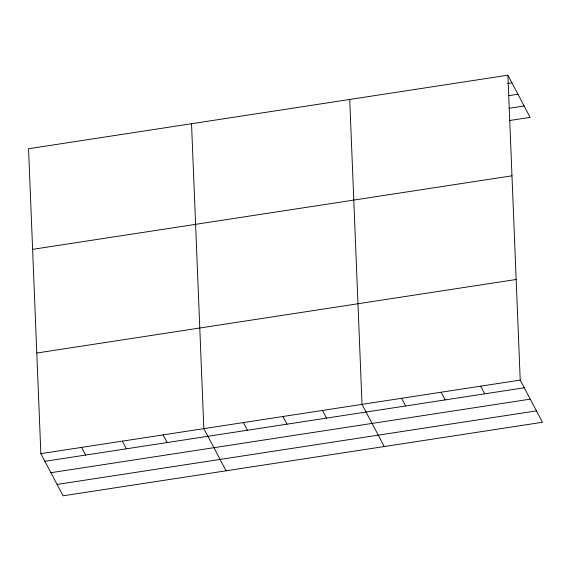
<?xml version="1.0" encoding="UTF-8"?>
<svg xmlns="http://www.w3.org/2000/svg" width="571" height="571" viewBox="0 0 571 571"><rect width="100%" height="100%" fill="white"/><g stroke="black" fill="none" stroke-linecap="round" stroke-linejoin="round"><path stroke-width="0.86" d="M507.912 75.186L28.55 148.731L40.855 453.645L63.088 495.814L542.45 422.269L520.217 380.1L507.912 75.186L530.145 117.355L509.932 120.46M507.562 83.523L511.951 82.852M508.29 95.721L517.954 94.236M509.204 108.262L524.142 105.97M32.611 249.349L511.973 175.811M36.794 353.021L516.155 279.483M40.855 453.645L520.217 380.1M44.895 461.311L524.257 387.766M50.898 472.695L530.259 399.15M57.086 484.429L536.447 410.884M480.668 386.167L484.708 393.833M441.119 392.234L445.166 399.9M401.577 398.308L405.617 405.967M384.262 446.543L362.028 404.375L349.723 99.454M322.479 410.442L326.519 418.1M282.93 416.509L286.97 424.167M243.382 422.576L247.429 430.234M226.073 470.811L203.84 428.643L191.535 123.721M163.092 434.895L167.132 442.554M122.344 441.14L126.384 448.806M81.603 447.393L85.643 455.058"/></g></svg>
